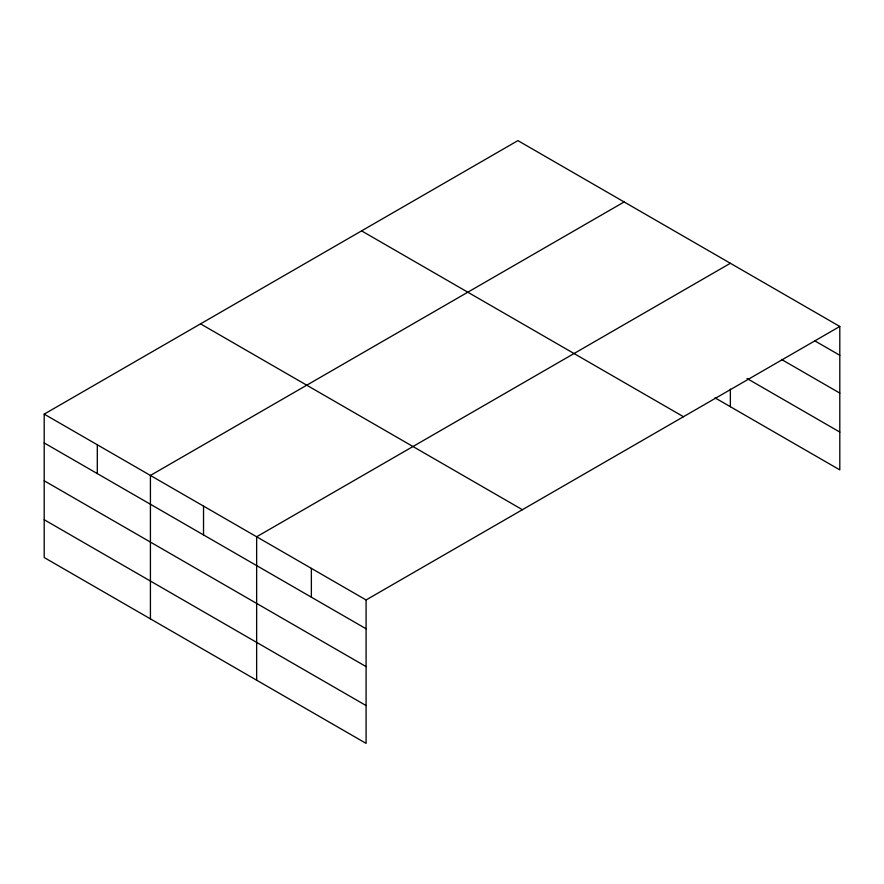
<?xml version="1.0" encoding="UTF-8"?>
<svg xmlns="http://www.w3.org/2000/svg" width="884" height="884" viewBox="0 0 884 884"><rect width="100%" height="100%" fill="white"/><g stroke="black" fill="none" stroke-linecap="round" stroke-linejoin="round"><path stroke-width="1.33" d="M715.012 397.844L839.8 469.879L839.8 326.461L517.913 140.622L44.2 414.121L44.2 557.539L366.087 743.378L366.087 599.96L44.2 414.121M624.137 201.95L150.424 475.448L150.424 618.866M730.361 263.277L256.647 536.776L256.647 680.194M366.087 599.96L839.8 326.461M814.816 340.859L839.8 355.28M781.511 359.445L839.8 393.104M747.013 378.496L839.8 432.066M361.589 230.879L683.476 416.718M200.524 323.864L522.411 509.703M44.2 442.939L366.087 628.778M44.2 480.763L366.087 666.602M44.2 519.726L366.087 705.565M730.361 389.137L730.361 406.695M311.367 568.368L311.367 597.186M203.53 506.112L203.53 534.931M97.306 444.785L97.306 473.603"/></g></svg>
